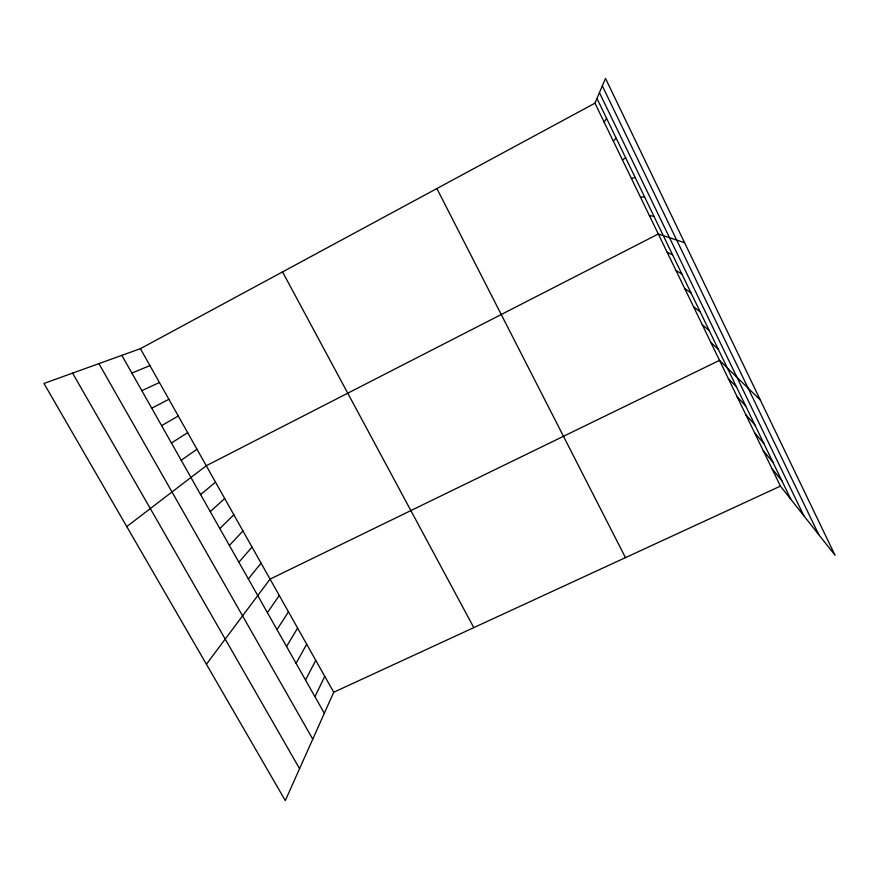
<?xml version="1.0" encoding="UTF-8"?>
<svg xmlns="http://www.w3.org/2000/svg" width="879" height="879" viewBox="0 0 879 879"><rect width="100%" height="100%" fill="white"/><g stroke="black" fill="none" stroke-linecap="round" stroke-linejoin="round"><path stroke-width="1.32" d="M594.962 103.184L605.499 78.407L835.05 555.275L780.431 486.131L594.962 103.184L140.398 348.666L43.95 383.453L285.301 800.593L333.723 692.256L780.431 486.131M314.957 696.706L324.758 676.325M305.54 680.049L315.748 660.305M296.069 663.326L306.694 644.219M286.554 646.504L297.596 628.056M277.006 629.617L288.466 611.817M604.148 122.148L606.587 118.39M267.403 612.641L279.28 595.501M206.4 664.238L270.062 579.118L719.516 360.357L760.313 400.011M248.339 578.953L261.074 563.142M238.879 562.23L252.042 547.09M229.386 545.441L242.967 530.96M219.838 528.576L233.858 514.764M613.289 141.025L616.168 138.19M210.246 511.622L224.705 498.492M200.61 494.591L215.509 482.153M126.774 526.598L206.268 465.738L658.316 233.99L684.576 242.692M181.206 460.277L196.984 449.235M171.427 443.005L187.666 432.666M622.387 159.802L625.694 157.89M161.615 425.645L178.294 416.02M151.737 408.197L168.889 399.297M141.827 390.672L159.44 382.497M131.861 373.059L149.935 365.62M631.43 178.492L635.165 177.481M640.439 197.083L644.593 196.973M649.405 215.586L653.976 216.355M667.194 252.306L672.589 254.833M676.017 270.534L681.829 273.918M684.807 288.675L691.015 292.916M693.542 306.727L700.156 311.803M702.244 324.692L709.243 330.603M710.902 342.568L718.297 349.304M728.35 378.585L736.525 386.991M737.14 396.737L745.7 405.955M745.886 414.789L754.83 424.832M754.589 432.765L763.917 443.609M763.247 450.641L772.949 462.288M771.861 468.43L781.936 480.868M72.583 373.125L299.574 768.675M98.909 363.631L312.77 739.151M121.851 355.358L324.329 713.276M140.398 348.666L333.723 692.256M282.544 271.897L473.792 627.628M436.885 188.556L625.474 557.638M596.962 98.492L790.88 499.36M602.335 85.867L818.756 534.652M599.445 92.647L803.835 515.764"/></g></svg>
